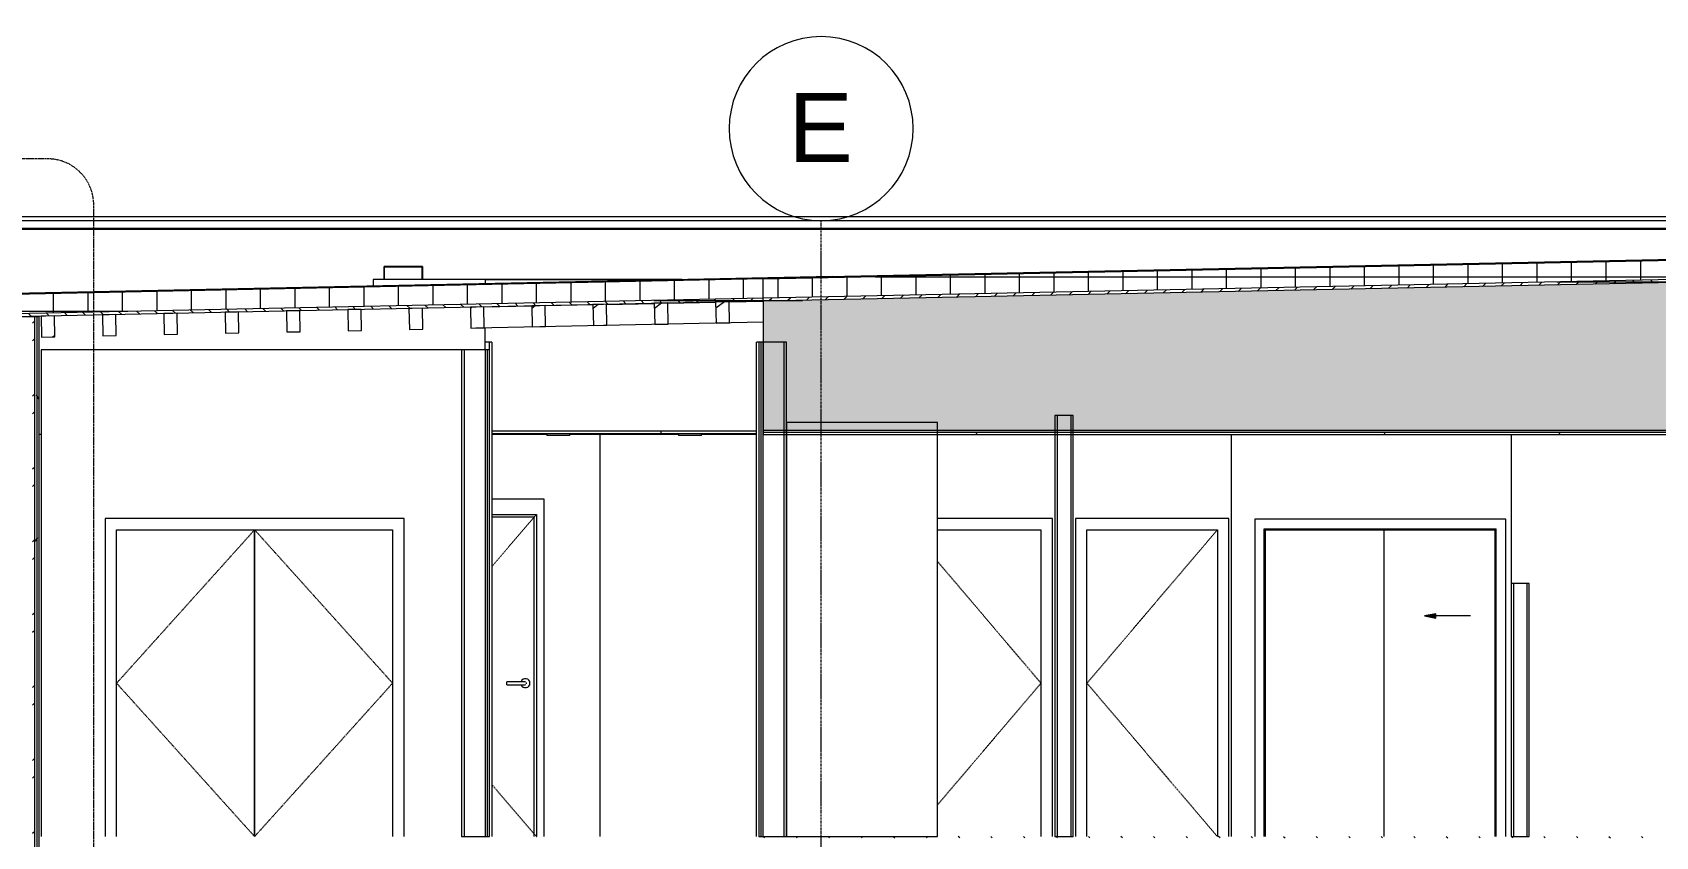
# Model space of a CAD drawing. Header units: inches. Extents: x 9661 to 16490, y -393 to 647.
# Drawn here: x 10261.5 to 10684.8, y 268 to 477.7 of the extents above; entities that cross this region are included whole.
import ezdxf

# ---------------------------------------------------------------- set-up
doc = ezdxf.new("R2010")
doc.units = ezdxf.units.IN
doc.header["$MEASUREMENT"] = 0
for name, pattern in [('Dash 1_16_', [0.125, 0.0625, -0.0625]), ('Dash Dot 3_16_', [0.3125, 0.1875, -0.0625, 0, -0.0625]), ('Grid Line 1_2_', [0.875, 0.5, -0.125, 0.125, -0.125])]:
    doc.linetypes.add(name, pattern=pattern)
for name, color, linetype, lineweight in [('0-1', 7, 'Continuous', 5), ('0-2', 9, 'Continuous', 9), ('0-3', 55, 'Continuous', 9), ('A-ANNO-SYMB-1', 150, 'Dash Dot 3_16_', 9), ('A-CLNG-1', 55, 'Continuous', 9), ('A-DETL-GENF-1', 9, 'Continuous', 9), ('A-DOOR-1', 253, 'Continuous', 9), ('A-DOOR-2', 253, 'Dash 1_16_', 9), ('A-DOOR-3', 7, 'Dash 1_16_', 9), ('A-DOOR-4', 7, 'Continuous', 9), ('A-DOOR-FRAM-1', 253, 'Continuous', 9), ('A-DOOR-FRAM-2', 7, 'Continuous', 9), ('A-FLOR-2', 8, 'Continuous', 5), ('A-FLOR-4', 55, 'Continuous', 9), ('A-FLOR-9', 192, 'Continuous', 9), ('A-FLOR-MCUT-2', 51, 'Continuous', 9), ('A-FLOR-PATT-1', 45, 'Continuous', 9), ('A-GENM-1', 55, 'Continuous', 9), ('A-ROOF-1', 252, 'Continuous', 13), ('A-ROOF-2', 251, 'Continuous', 5), ('A-ROOF-3', 132, 'Continuous', 9), ('A-ROOF-4', 55, 'Continuous', 9), ('A-ROOF-PATT-1', 45, 'Continuous', 9), ('A-WALL-1', 9, 'Continuous', 9), ('A-WALL-2', 253, 'Continuous', 9), ('A-WALL-3', 53, 'Continuous', 13), ('A-WALL-4', 250, 'Continuous', 13), ('A-WALL-5', 55, 'Continuous', 9), ('A-WALL-6', 7, 'Continuous', 9), ('A-WALL-PATT-2', 45, 'Continuous', 9), ('E-LITE-EQPM-1', 55, 'Continuous', 9), ('I-WALL-2', 55, 'Continuous', 9), ('I-WALL-3', 7, 'Continuous', 9), ('S-BEAM-1', 45, 'Continuous', 9), ('S-BEAM-2', 7, 'Continuous', 9), ('S-BEAM-3', 55, 'Continuous', 9), ('S-GRID-1', 1, 'Grid Line 1_2_', 9), ('S-GRID-IDEN', 1, 'Continuous', 9)]:
    doc.layers.add(name, color=color, linetype=linetype, lineweight=lineweight)
doc.styles.add('Arial_1', font='arial.ttf', dxfattribs={"height": 18})
pattern_1 = [(0, (10995.947, 72), (30.72, 7.68), [1.267, -21.773, 1.267, -21.773, -122.88]), (0, (10995.947, 72), (30.72, 7.68), [-46.08, 1.267, -44.813, 1.267, -21.773, -53.76]), (0, (10995.947, 72), (30.72, 7.68), [-115.2, 1.267, -14.093, 1.267, -37.133]), (120, (11007.467, 75.84), (-22.011075, 22.7643), [1.267, -21.773, 1.267, -21.773, -122.88]), (120, (11007.467, 75.84), (-22.011075, 22.7643), [-46.08, 1.267, -44.813, 1.267, -21.773, -53.76]), (120, (11007.467, 75.84), (-22.011075, 22.7643), [-115.2, 1.267, -14.093, 1.267, -37.133]), (240, (11011.307, 91.2), (-8.708925, -30.4443), [1.267, -21.773, 1.267, -21.773, -122.88]), (240, (11011.307, 91.2), (-8.708925, -30.4443), [-46.08, 1.267, -44.813, 1.267, -21.773, -53.76]), (240, (11011.307, 91.2), (-8.708925, -30.4443), [-115.2, 1.267, -14.093, 1.267, -37.133])]
pattern_2 = [(216.87, (11002.345, 87.994), (47.980943, 31.987086), [7.997, -71.971]), (206.565, (11011.941, 83.196), (-15.993714, -15.99413), [17.881, -17.881]), (198.435, (11011.941, 75.199), (-31.98674, -15.99388), [10.115, -40.461])]
pattern_3 = [(0, (10995.947, 72), (0, 9), []), (90, (10995.947, 72), (-9, 6e-16), [])]
pattern_4 = [(0, (10995.947, 72), (0, 4.798), []), (315, (10995.947, 72), (4.798427, 0), [6.786, -6.786]), (45, (10995.947, 72), (4.798427, 0), [6.786, -6.786])]

# ---------------------------------------------------------------- blocks, each defined once
blk = doc.blocks.new('SLIDING - FLUSH - SLIDING - FLUSH - 5-0 x 6-8-V1-BUILDING SECTION - EAST_WEST - LOOKING NORTH')
at = {"layer": 'A-DETL-GENF-1'}
blk.add_hatch(color=256, dxfattribs=at).paths.add_polyline_path([(10627.55, 193), (10627.55, 194.06), (10624.53, 193.53)], flags=0)
for p, q in [((10627.55, 194.06), (10624.53, 193.53)), ((10636.53, 193.53), (10624.53, 193.53)), ((10624.53, 193.53), (10627.55, 193)), ((10627.55, 193), (10627.55, 194.06))]:
    blk.add_line(p, q, dxfattribs=at)
at = {"layer": 'A-DOOR-1'}
for p, q in [((10645.78, 218.75), (10580.28, 218.75)), ((10580.28, 218.75), (10580.28, 136)), ((10582.78, 136), (10582.78, 216.25)), ((10582.78, 216.25), (10643.28, 216.25)), ((10583.03, 216), (10583.03, 136)), ((10614.03, 216), (10583.03, 216)), ((10614.03, 136), (10614.03, 216)), ((10643.28, 136), (10643.28, 216.25)), ((10645.78, 136), (10645.78, 218.75))]:
    blk.add_line(p, q, dxfattribs=at)
at = {"layer": 'A-DOOR-FRAM-1'}
for p, q in [((10583.03, 136), (10583.03, 216)), ((10583.03, 216), (10643.03, 216)), ((10643.03, 136), (10643.03, 216))]:
    blk.add_line(p, q, dxfattribs=at)
blk = doc.blocks.new('SWING - SINGLE - FLUSH - SWING - FLUSH - 2-10 x 6-8 - PRIVACY-V2-BUILDING SECTION - EAST_WEST - LOOKING NORTH')
at = {"layer": 'A-DOOR-2'}
for p in [(10570.53, 216), (10570.53, 136)]:
    blk.add_line(p, (10536.53, 176), dxfattribs=at)
at = {"layer": 'A-DOOR-FRAM-1'}
for p, q in [((10573.53, 219), (10533.53, 219)), ((10533.53, 219), (10533.53, 136)), ((10536.53, 136), (10536.53, 216)), ((10536.53, 216), (10570.53, 216)), ((10570.53, 216), (10570.53, 136)), ((10573.53, 136), (10573.53, 219))]:
    blk.add_line(p, q, dxfattribs=at)
blk = doc.blocks.new('SWING - SINGLE - FLUSH - SWING - FLUSH - 2-10 x 6-8 - PRIVACY-V3-BUILDING SECTION - EAST_WEST - LOOKING NORTH')
at = {"layer": 'A-DOOR-2'}
for p in [(10497.53, 207.76), (10497.53, 144.24)]:
    blk.add_line(p, (10524.53, 176), dxfattribs=at)
at = {"layer": 'A-DOOR-FRAM-1'}
for p, q in [((10527.53, 219), (10497.53, 219)), ((10497.53, 216), (10524.53, 216)), ((10524.53, 216), (10524.53, 136)), ((10527.53, 136), (10527.53, 219))]:
    blk.add_line(p, q, dxfattribs=at)
blk = doc.blocks.new('CTR - 1st Phase - Unit Layouts_rvt-1-BUILDING SECTION - EAST_WEST - LOOKING NORTH')
at = {"layer": 'A-WALL-1'}
for p, q in [((10574.16, 372.87), (10574.16, 268)), ((10647.16, 372.87), (10647.16, 334))]:
    blk.add_line(p, q, dxfattribs=at)
at = {"layer": 'A-WALL-2'}
for p, q in [((10528.16, 377.87), (10528.16, 268)), ((10532.91, 377.87), (10528.16, 377.87)), ((10532.91, 268), (10532.91, 377.87)), ((10497.53, 376), (10458.16, 376)), ((10458.16, 376), (10458.16, 268)), ((10497.53, 268), (10497.53, 376)), ((10651.91, 334), (10647.16, 334)), ((10647.16, 334), (10647.16, 268)), ((10651.91, 268), (10651.91, 334)), ((10458.16, 268), (10497.53, 268)), ((10528.16, 268), (10532.91, 268)), ((10647.16, 268), (10651.91, 268))]:
    blk.add_line(p, q, dxfattribs=at)
at = {"layer": 'A-WALL-3'}
for p, q in [((10528.78, 377.87), (10528.78, 268)), ((10532.28, 377.87), (10532.28, 268)), ((10647.78, 334), (10647.78, 268)), ((10651.28, 334), (10651.28, 268))]:
    blk.add_line(p, q, dxfattribs=at)
at = {"layer": '0-2'}
for name in ['SWING - SINGLE - FLUSH - SWING - FLUSH - 2-10 x 6-8 - PRIVACY-V3-BUILDING SECTION - EAST_WEST - LOOKING NORTH', 'SWING - SINGLE - FLUSH - SWING - FLUSH - 2-10 x 6-8 - PRIVACY-V2-BUILDING SECTION - EAST_WEST - LOOKING NORTH', 'SLIDING - FLUSH - SLIDING - FLUSH - 5-0 x 6-8-V1-BUILDING SECTION - EAST_WEST - LOOKING NORTH']:
    blk.add_blockref(name, (0, 132), dxfattribs=at)
blk = doc.blocks.new('HOLLOW METAL - DOUBLE - HM - METAL LEAF - 20 MIN_ - 6-0 x 6-8-2194249-BUILDING SECTION - EAST_WEST - LOOKING NORTH')
at = {"layer": 'A-DOOR-3'}
for p, q in [((10283.41, 176), (10319.41, 216)), ((10319.41, 216), (10355.41, 176)), ((10319.41, 136), (10283.41, 176)), ((10319.41, 136), (10355.41, 176))]:
    blk.add_line(p, q, dxfattribs=at)
at = {"layer": 'A-DOOR-4'}
for p, q in [((10358.41, 219), (10280.41, 219)), ((10280.41, 219), (10280.41, 136)), ((10283.41, 136), (10283.41, 216)), ((10283.41, 216), (10355.41, 216)), ((10319.41, 136), (10319.41, 216)), ((10319.41, 216), (10319.41, 136)), ((10355.41, 216), (10355.41, 136)), ((10358.41, 136), (10358.41, 219))]:
    blk.add_line(p, q, dxfattribs=at)
blk = doc.blocks.new('HOLLOW METAL - UNIT DOOR-2191977-BUILDING SECTION - EAST_WEST - LOOKING NORTH')
at = {"layer": 'A-DOOR-3'}
for p, q in [((10392.9, 352), (10381.29, 338.45)), ((10381.29, 281.55), (10392.9, 268))]:
    blk.add_line(p, q, dxfattribs=at)
at = {"layer": 'A-DOOR-4'}
for p, q in [((10389.36, 308.39), (10385.22, 308.39)), ((10385.22, 308), (10385.22, 308.39)), ((10385.22, 307.61), (10385.22, 308)), ((10385.22, 307.61), (10389.36, 307.61))]:
    blk.add_line(p, q, dxfattribs=at)
at = {"layer": 'A-DOOR-4', "flags": 128}
for points in [[(10389.95, 308.39), (10389.95, 308.39), (10389.95, 308.39), (10389.94, 308.39), (10389.94, 308.39), (10389.94, 308.39), (10389.93, 308.39), (10389.93, 308.39), (10389.92, 308.39), (10389.91, 308.39), (10389.9, 308.39), (10389.89, 308.39), (10389.88, 308.39), (10389.87, 308.39), (10389.86, 308.39), (10389.85, 308.39), (10389.83, 308.39), (10389.82, 308.39), (10389.8, 308.39), (10389.79, 308.39), (10389.77, 308.39), (10389.75, 308.39), (10389.73, 308.39), (10389.72, 308.39), (10389.7, 308.39), (10389.68, 308.39), (10389.66, 308.39), (10389.64, 308.39), (10389.62, 308.39), (10389.59, 308.39), (10389.57, 308.39), (10389.55, 308.39), (10389.53, 308.39), (10389.5, 308.39), (10389.48, 308.39), (10389.46, 308.39), (10389.44, 308.39), (10389.41, 308.39), (10389.39, 308.39), (10389.36, 308.39), (10389.36, 308.39)], [(10389.36, 307.61), (10389.38, 307.61), (10389.41, 307.61), (10389.43, 307.61), (10389.45, 307.61), (10389.48, 307.61), (10389.5, 307.61), (10389.52, 307.61), (10389.54, 307.61), (10389.57, 307.61), (10389.59, 307.61), (10389.61, 307.61), (10389.63, 307.61), (10389.65, 307.61), (10389.67, 307.61), (10389.69, 307.61), (10389.71, 307.61), (10389.73, 307.61), (10389.75, 307.61), (10389.77, 307.61), (10389.78, 307.61), (10389.8, 307.61), (10389.81, 307.61), (10389.83, 307.61), (10389.84, 307.61), (10389.86, 307.61), (10389.87, 307.61), (10389.88, 307.61), (10389.89, 307.61), (10389.9, 307.61), (10389.91, 307.61), (10389.92, 307.61), (10389.92, 307.61), (10389.93, 307.61), (10389.94, 307.61), (10389.94, 307.61), (10389.94, 307.61), (10389.95, 307.61), (10389.95, 307.61), (10389.95, 307.61)]]:
    blk.add_lwpolyline(points, dxfattribs=at)
at = {"layer": 'A-DOOR-4'}
for centre, radius, start, end in [((10390.05, 308), 1.18, 0, 160.3657), ((10390.05, 308), 1.18, 199.5633, 0), ((10389.95, 308), 0.394, 75, 90), ((10389.95, 308), 0.394, 270, 285), ((10389.95, 308), 0.394, 0, 30), ((10389.95, 308), 0.394, 330, 0)]:
    blk.add_arc(centre, radius, start, end, dxfattribs=at)
at = {"layer": 'A-DOOR-FRAM-2'}
for p, q in [((10394.9, 356), (10381.29, 356)), ((10394.9, 268), (10394.9, 356)), ((10381.29, 352), (10392.9, 352)), ((10392.9, 352), (10392.9, 268)), ((10381.29, 351.37), (10392.28, 351.37)), ((10392.28, 351.37), (10392.28, 268))]:
    blk.add_line(p, q, dxfattribs=at)
blk = doc.blocks.new('265000 - Lighting - Puck Light - 6_-2282971-BUILDING SECTION - EAST_WEST - LOOKING NORTH')
at = {"layer": 'E-LITE-EQPM-1'}
for p, q in [((10395.6, 105.07), (10395.6, 104.57)), ((10398.6, 104.57), (10395.6, 104.57)), ((10401.6, 104.57), (10398.6, 104.57)), ((10401.6, 104.57), (10401.6, 105.07))]:
    blk.add_line(p, q, dxfattribs=at)
blk = doc.blocks.new('265000 - Lighting - Puck Light - 6_-2275484-BUILDING SECTION - EAST_WEST - LOOKING NORTH')
at = {"layer": 'E-LITE-EQPM-1'}
for p, q in [((10429.98, 241.07), (10429.98, 240.57)), ((10432.98, 240.57), (10429.98, 240.57)), ((10435.98, 240.57), (10432.98, 240.57)), ((10435.98, 240.57), (10435.98, 241.07))]:
    blk.add_line(p, q, dxfattribs=at)
blk = doc.blocks.new('CTR - 1st Phase - Common Walls_rvt-1-BUILDING SECTION - EAST_WEST - LOOKING NORTH')
at = {"layer": 'A-CLNG-1'}
for p, q in [((10381.29, 373.82), (10425.39, 373.82)), ((10381.29, 373.82), (10381.29, 373.07)), ((10425.39, 373.07), (10381.29, 373.07)), ((10425.39, 373.82), (10425.39, 373.07)), ((10425.39, 373.82), (10450.29, 373.82)), ((10450.29, 373.07), (10425.39, 373.07)), ((10450.29, 373.07), (10450.29, 373.82))]:
    blk.add_line(p, q, dxfattribs=at)
at = {"layer": 'A-WALL-4'}
for p, q in [((10374.04, 395), (10374.04, 268)), ((10379.54, 395), (10379.54, 268)), ((10380.04, 395), (10380.04, 268)), ((10451.54, 268), (10451.54, 397)), ((10452.04, 268), (10452.04, 397)), ((10457.54, 268), (10457.54, 397))]:
    blk.add_line(p, q, dxfattribs=at)
at = {"layer": 'I-WALL-2'}
for p, q in [((10263.71, 395), (10263.71, 268)), ((10373.41, 395), (10263.71, 395)), ((10380.66, 397), (10379.54, 397)), ((10380.66, 395), (10380.66, 397)), ((10381.29, 397), (10380.66, 397)), ((10381.29, 397), (10381.29, 268)), ((10450.29, 268), (10450.29, 397)), ((10450.91, 397), (10450.29, 397)), ((10409.56, 268), (10409.56, 372.87))]:
    blk.add_line(p, q, dxfattribs=at)
at = {"layer": 'I-WALL-3'}
for p, q in [((10380.66, 395), (10373.41, 395)), ((10373.41, 395), (10373.41, 268)), ((10380.66, 268), (10380.66, 395)), ((10450.91, 397), (10450.91, 268)), ((10458.16, 397), (10450.91, 397)), ((10458.16, 268), (10458.16, 397)), ((10373.41, 268), (10380.66, 268)), ((10450.91, 268), (10458.16, 268))]:
    blk.add_line(p, q, dxfattribs=at)
at = {"layer": '0-3'}
for name, p in [('265000 - Lighting - Puck Light - 6_-2282971-BUILDING SECTION - EAST_WEST - LOOKING NORTH', (0, 268)), ('265000 - Lighting - Puck Light - 6_-2275484-BUILDING SECTION - EAST_WEST - LOOKING NORTH', (0, 132)), ('HOLLOW METAL - UNIT DOOR-2191977-BUILDING SECTION - EAST_WEST - LOOKING NORTH', (0, 0)), ('HOLLOW METAL - DOUBLE - HM - METAL LEAF - 20 MIN_ - 6-0 x 6-8-2194249-BUILDING SECTION - EAST_WEST - LOOKING NORTH', (0, 132))]:
    blk.add_blockref(name, p, dxfattribs=at)
blk = doc.blocks.new('CTR - 1st Phase -Stairs _ Elevators_rvt-1-BUILDING SECTION - EAST_WEST - LOOKING NORTH')
at = {"layer": 'A-WALL-PATT-2'}
h = blk.add_hatch(dxfattribs=at)
h.set_pattern_fill('FP_20', color=256, style=0, pattern_type=2)
h.set_pattern_definition([(45, (10995.947, 72), (-9.50352, 9.50352), []), (45, (10995.947, 86.4), (-9.50352, 9.50352), [])])
h.paths.add_polyline_path([(10261.46, 0.37), (10261.96, 0.37), (10261.96, 403.53), (10261.46, 403.53), (10261.46, 0.55)], flags=0)
h = blk.add_hatch(dxfattribs=at)
h.set_pattern_fill('FP_5', color=256, style=0, pattern_type=2)
h.set_pattern_definition(pattern_1)
h.paths.add_polyline_path([(10261.96, 0), (10262.59, 0), (10262.59, 403.53), (10261.96, 403.53), (10261.96, 0.37)], flags=0)
h = blk.add_hatch(dxfattribs=at)
h.set_pattern_fill('FP_5', color=256, style=0, pattern_type=2)
h.set_pattern_definition(pattern_1)
h.paths.add_polyline_path([(10262.59, 0), (10263.21, 0), (10263.21, 403.53), (10262.59, 403.53), (10262.59, 0.37)], flags=0)
at = {"layer": 'A-WALL-6'}
for p, q in [((10261.96, 403.53), (10261.96, -3)), ((10262.59, 403.53), (10262.59, -3))]:
    blk.add_line(p, q, dxfattribs=at)
at = {"layer": 'I-WALL-3'}
for p, q in [((10263.21, 403.53), (10254.71, 403.53)), ((10263.21, -3), (10263.21, 403.53))]:
    blk.add_line(p, q, dxfattribs=at)
blk = doc.blocks.new('LVL-Laminated Veneer Lumber - _2_SISTERED 4X6 PINE-2262742-BUILDING SECTION - EAST_WEST - LOOKING NORTH')
at = {"layer": 'S-BEAM-3'}
for p, q in [((10395.18, 406.48), (10407.68, 406.74)), ((10411.17, 406.81), (10423.67, 407.07)), ((10427.17, 407.15), (10439.67, 407.41)), ((10443.17, 407.48), (10452.04, 407.66)), ((10379.18, 406.15), (10391.68, 406.41)), ((10452.04, 402.16), (10377.1, 400.6))]:
    blk.add_line(p, q, dxfattribs=at)
blk = doc.blocks.new('LVL-Laminated Veneer Lumber - 4X6 S_ PINE - NO_ 1-2291758-BUILDING SECTION - EAST_WEST - LOOKING NORTH')
at = {"layer": 'S-BEAM-1'}
h = blk.add_hatch(dxfattribs=at)
h.set_pattern_fill('FP_15', color=256, style=0, pattern_type=2)
h.set_pattern_definition(pattern_2)
h.paths.add_polyline_path([(10263.82, 398.28), (10267.32, 398.36), (10267.2, 403.86), (10263.71, 403.78), (10263.81, 398.66)], flags=0)
at = {"layer": 'S-BEAM-2'}
for p, q in [((10267.2, 403.86), (10263.71, 403.78)), ((10263.71, 403.78), (10263.82, 398.28)), ((10267.32, 398.36), (10267.2, 403.86)), ((10263.82, 398.28), (10267.32, 398.36))]:
    blk.add_line(p, q, dxfattribs=at)
blk = doc.blocks.new('LVL-Laminated Veneer Lumber - 4X6 S_ PINE - NO_ 1-V34-BUILDING SECTION - EAST_WEST - LOOKING NORTH')
at = {"layer": 'S-BEAM-2'}
for p, q in [((10283.2, 404.19), (10279.7, 404.12)), ((10279.7, 404.12), (10279.82, 398.62)), ((10283.32, 398.69), (10283.2, 404.19)), ((10279.82, 398.62), (10283.32, 398.69))]:
    blk.add_line(p, q, dxfattribs=at)
blk = doc.blocks.new('LVL-Laminated Veneer Lumber - 4X6 S_ PINE - NO_ 1-V35-BUILDING SECTION - EAST_WEST - LOOKING NORTH')
at = {"layer": 'S-BEAM-2'}
for p, q in [((10299.2, 404.52), (10295.7, 404.45)), ((10295.7, 404.45), (10295.81, 398.95)), ((10299.31, 399.02), (10299.2, 404.52)), ((10295.81, 398.95), (10299.31, 399.02))]:
    blk.add_line(p, q, dxfattribs=at)
blk = doc.blocks.new('LVL-Laminated Veneer Lumber - 4X6 S_ PINE - NO_ 1-V36-BUILDING SECTION - EAST_WEST - LOOKING NORTH')
at = {"layer": 'S-BEAM-2'}
for p, q in [((10315.19, 404.86), (10311.7, 404.78)), ((10311.7, 404.78), (10311.81, 399.28)), ((10315.31, 399.36), (10315.19, 404.86)), ((10311.81, 399.28), (10315.31, 399.36))]:
    blk.add_line(p, q, dxfattribs=at)
blk = doc.blocks.new('LVL-Laminated Veneer Lumber - 4X6 S_ PINE - NO_ 1-V37-BUILDING SECTION - EAST_WEST - LOOKING NORTH')
at = {"layer": 'S-BEAM-2'}
for p, q in [((10331.19, 405.19), (10327.69, 405.12)), ((10327.69, 405.12), (10327.81, 399.62)), ((10331.31, 399.69), (10331.19, 405.19)), ((10327.81, 399.62), (10331.31, 399.69))]:
    blk.add_line(p, q, dxfattribs=at)
blk = doc.blocks.new('LVL-Laminated Veneer Lumber - 4X6 S_ PINE - NO_ 1-V38-BUILDING SECTION - EAST_WEST - LOOKING NORTH')
at = {"layer": 'S-BEAM-2'}
for p, q in [((10347.19, 405.52), (10343.69, 405.45)), ((10343.69, 405.45), (10343.8, 399.95)), ((10347.3, 400.02), (10347.19, 405.52)), ((10343.8, 399.95), (10347.3, 400.02))]:
    blk.add_line(p, q, dxfattribs=at)
blk = doc.blocks.new('LVL-Laminated Veneer Lumber - 4X6 S_ PINE - NO_ 1-V39-BUILDING SECTION - EAST_WEST - LOOKING NORTH')
at = {"layer": 'S-BEAM-1'}
h = blk.add_hatch(dxfattribs=at)
h.set_pattern_fill('FP_15', color=256, style=0, pattern_type=2)
h.set_pattern_definition(pattern_2)
h.paths.add_polyline_path([(10359.8, 400.28), (10363.3, 400.36), (10363.18, 405.86), (10359.68, 405.78)], flags=0)
at = {"layer": 'S-BEAM-2'}
for p, q in [((10363.18, 405.86), (10359.68, 405.78)), ((10359.68, 405.78), (10359.8, 400.28)), ((10363.3, 400.36), (10363.18, 405.86)), ((10359.8, 400.28), (10363.3, 400.36))]:
    blk.add_line(p, q, dxfattribs=at)
blk = doc.blocks.new('LVL-Laminated Veneer Lumber - 4X6 S_ PINE - NO_ 1-V40-BUILDING SECTION - EAST_WEST - LOOKING NORTH')
at = {"layer": 'S-BEAM-1'}
h = blk.add_hatch(dxfattribs=at)
h.set_pattern_fill('FP_15', color=256, style=0, pattern_type=2)
h.set_pattern_definition(pattern_2)
h.paths.add_polyline_path([(10375.8, 400.62), (10379.3, 400.69), (10379.18, 406.19), (10375.68, 406.12)], flags=0)
at = {"layer": 'S-BEAM-2'}
for p, q in [((10379.18, 406.19), (10375.68, 406.12)), ((10375.68, 406.12), (10375.8, 400.62)), ((10379.3, 400.69), (10379.18, 406.19)), ((10375.8, 400.62), (10379.3, 400.69))]:
    blk.add_line(p, q, dxfattribs=at)
blk = doc.blocks.new('LVL-Laminated Veneer Lumber - 4X6 S_ PINE - NO_ 1-2291797-BUILDING SECTION - EAST_WEST - LOOKING NORTH')
at = {"layer": 'S-BEAM-1'}
h = blk.add_hatch(dxfattribs=at)
h.set_pattern_fill('FP_15', color=256, style=0, pattern_type=2)
h.set_pattern_definition(pattern_2)
h.paths.add_polyline_path([(10391.79, 400.95), (10395.29, 401.02), (10395.18, 406.52), (10391.68, 406.41)], flags=0)
at = {"layer": 'S-BEAM-2'}
for p, q in [((10395.18, 406.52), (10391.68, 406.45)), ((10391.68, 406.45), (10391.79, 400.95)), ((10395.29, 401.02), (10395.18, 406.52)), ((10391.79, 400.95), (10395.29, 401.02))]:
    blk.add_line(p, q, dxfattribs=at)
blk = doc.blocks.new('LVL-Laminated Veneer Lumber - 4X6 S_ PINE - NO_ 1-V41-BUILDING SECTION - EAST_WEST - LOOKING NORTH')
at = {"layer": 'S-BEAM-1'}
h = blk.add_hatch(dxfattribs=at)
h.set_pattern_fill('FP_15', color=256, style=0, pattern_type=2)
h.set_pattern_definition(pattern_2)
h.paths.add_polyline_path([(10407.79, 401.28), (10411.29, 401.36), (10411.17, 406.86), (10407.68, 406.74)], flags=0)
at = {"layer": 'S-BEAM-2'}
for p, q in [((10411.17, 406.86), (10407.67, 406.78)), ((10407.67, 406.78), (10407.79, 401.28)), ((10411.29, 401.36), (10411.17, 406.86)), ((10407.79, 401.28), (10411.29, 401.36))]:
    blk.add_line(p, q, dxfattribs=at)
blk = doc.blocks.new('LVL-Laminated Veneer Lumber - 4X6 S_ PINE - NO_ 1-V42-BUILDING SECTION - EAST_WEST - LOOKING NORTH')
at = {"layer": 'S-BEAM-1'}
h = blk.add_hatch(dxfattribs=at)
h.set_pattern_fill('FP_15', color=256, style=0, pattern_type=2)
h.set_pattern_definition(pattern_2)
h.paths.add_polyline_path([(10423.79, 401.62), (10427.28, 401.69), (10427.17, 407.19), (10423.67, 407.07)], flags=0)
at = {"layer": 'S-BEAM-2'}
for p, q in [((10427.17, 407.19), (10423.67, 407.12)), ((10423.67, 407.12), (10423.79, 401.62)), ((10427.28, 401.69), (10427.17, 407.19)), ((10423.79, 401.62), (10427.28, 401.69))]:
    blk.add_line(p, q, dxfattribs=at)
blk = doc.blocks.new('LVL-Laminated Veneer Lumber - 4X6 S_ PINE - NO_ 1-V70-BUILDING SECTION - EAST_WEST - LOOKING NORTH')
at = {"layer": 'S-BEAM-1'}
h = blk.add_hatch(dxfattribs=at)
h.set_pattern_fill('FP_15', color=256, style=0, pattern_type=2)
h.set_pattern_definition(pattern_2)
h.paths.add_polyline_path([(10439.78, 401.95), (10443.28, 402.02), (10443.17, 407.52), (10439.67, 407.41), (10439.7, 405.93)], flags=0)
at = {"layer": 'S-BEAM-2'}
for p, q in [((10443.17, 407.52), (10439.67, 407.45)), ((10439.67, 407.45), (10439.78, 401.95)), ((10443.28, 402.02), (10443.17, 407.52)), ((10439.78, 401.95), (10443.28, 402.02))]:
    blk.add_line(p, q, dxfattribs=at)
blk = doc.blocks.new('CTR - 1st Phase - Structure_rvt-1-BUILDING SECTION - EAST_WEST - LOOKING NORTH')
at = {"layer": '0-3'}
for name in ['LVL-Laminated Veneer Lumber - _2_SISTERED 4X6 PINE-2262742-BUILDING SECTION - EAST_WEST - LOOKING NORTH', 'LVL-Laminated Veneer Lumber - 4X6 S_ PINE - NO_ 1-2291797-BUILDING SECTION - EAST_WEST - LOOKING NORTH', 'LVL-Laminated Veneer Lumber - 4X6 S_ PINE - NO_ 1-V41-BUILDING SECTION - EAST_WEST - LOOKING NORTH', 'LVL-Laminated Veneer Lumber - 4X6 S_ PINE - NO_ 1-V42-BUILDING SECTION - EAST_WEST - LOOKING NORTH', 'LVL-Laminated Veneer Lumber - 4X6 S_ PINE - NO_ 1-V70-BUILDING SECTION - EAST_WEST - LOOKING NORTH', 'LVL-Laminated Veneer Lumber - 4X6 S_ PINE - NO_ 1-2291758-BUILDING SECTION - EAST_WEST - LOOKING NORTH', 'LVL-Laminated Veneer Lumber - 4X6 S_ PINE - NO_ 1-V34-BUILDING SECTION - EAST_WEST - LOOKING NORTH', 'LVL-Laminated Veneer Lumber - 4X6 S_ PINE - NO_ 1-V35-BUILDING SECTION - EAST_WEST - LOOKING NORTH', 'LVL-Laminated Veneer Lumber - 4X6 S_ PINE - NO_ 1-V36-BUILDING SECTION - EAST_WEST - LOOKING NORTH', 'LVL-Laminated Veneer Lumber - 4X6 S_ PINE - NO_ 1-V37-BUILDING SECTION - EAST_WEST - LOOKING NORTH', 'LVL-Laminated Veneer Lumber - 4X6 S_ PINE - NO_ 1-V38-BUILDING SECTION - EAST_WEST - LOOKING NORTH', 'LVL-Laminated Veneer Lumber - 4X6 S_ PINE - NO_ 1-V39-BUILDING SECTION - EAST_WEST - LOOKING NORTH', 'LVL-Laminated Veneer Lumber - 4X6 S_ PINE - NO_ 1-V40-BUILDING SECTION - EAST_WEST - LOOKING NORTH']:
    blk.add_blockref(name, (0, 0), dxfattribs=at)
blk = doc.blocks.new('Basic Wall _ EXT - FIBER CEMENT - SMALL - ___-2145935-BUILDING SECTION - EAST_WEST - LOOKING NORTH')
at = {"layer": 'A-WALL-5'}
for p, q in [((10857.95, 429.66), (9973.63, 429.66)), ((10842.51, 428.6), (9989.07, 428.6)), ((9989.48, 426.42), (10842.09, 426.42)), ((10841.78, 426.57), (9989.8, 426.57))]:
    blk.add_line(p, q, dxfattribs=at)
blk = doc.blocks.new('Family1 - SCUPPER - east_west-2920097-BUILDING SECTION - EAST_WEST - LOOKING NORTH')
at = {"layer": 'A-GENM-1'}
for p, q in [((10353.19, 416.73), (10353.19, 413.27)), ((10363.19, 416.73), (10353.19, 416.73)), ((10353.31, 416.6), (10363.06, 416.6)), ((10353.31, 413.27), (10353.31, 416.6)), ((10363.06, 416.6), (10363.06, 413.27)), ((10363.19, 413.27), (10363.19, 416.73))]:
    blk.add_line(p, q, dxfattribs=at)
blk = doc.blocks.new('Grid - Grid Head - Circle-50561-BUILDING SECTION - EAST_WEST - LOOKING NORTH')
at = {"layer": 'S-GRID-IDEN'}
for start, end in [(360, 180), (180, 360)]:
    blk.add_arc((11847.19, 475.86), 24, start, end, dxfattribs=at)

msp = doc.modelspace()

# ---------------------------------------------------------------- hatches: boundary and pattern name
at = {"layer": 'A-FLOR-2'}
msp.add_hatch(color=256, dxfattribs=at).paths.add_polyline_path([(9989.0644, 403.8131), (10452.0394, 413.4584), (10452.0394, 413.7085), (9989.0644, 404.0631)], flags=0)
at = {"layer": 'A-FLOR-PATT-1'}
h = msp.add_hatch(dxfattribs=at)
h.set_pattern_fill('FP_7', color=256, style=0, pattern_type=2)
h.set_pattern_definition(pattern_3)
h.paths.add_polyline_path([(9988.4394, 398.799), (10452.0394, 408.4573), (10452.0394, 413.4584), (9989.0644, 403.8131), (9997.2507, 402.5228), (9988.4394, 402.5228), (9988.4394, 399.2813)], flags=0)
h.paths.add_polyline_path([(9988.4394, 402.5228), (9988.7148, 403.8058), (9988.4394, 403.7728)], flags=0)
h = msp.add_hatch(dxfattribs=at)
h.set_pattern_fill('FP_4', color=256, style=0, pattern_type=2)
h.set_pattern_definition(pattern_4)
h.paths.add_polyline_path([(9988.4394, 398.0488), (10011.5894, 398.5311), (10011.5894, 399.2813), (9988.4394, 398.799), (9988.4394, 398.0618)], flags=0)
h.paths.add_polyline_path([(10017.0894, 398.6457), (10452.0394, 407.7072), (10452.0394, 408.4573), (10017.0894, 399.3959), (10017.0894, 398.6587)], flags=0)
h = msp.add_hatch(dxfattribs=at)
h.set_pattern_fill('FP_2', color=256, style=0, pattern_type=2)
h.set_pattern_definition([(135, (10995.947, 72), (-4.24264, -4.24264), [])])
h.paths.add_polyline_path([(11611.244, 267.625), (11646.7394, 267.625), (11646.7394, 268), (11256.2644, 268), (11256.2644, 267.625), (11609.7756, 267.625)], flags=0)
h.paths.add_polyline_path([(10582.7848, 267.625), (10842.5144, 267.625), (10842.5144, 268), (10452.0394, 268), (10452.0394, 267.625), (10582.0348, 267.625)], flags=0)
at = {"layer": 'A-ROOF-1'}
msp.add_hatch(color=256, dxfattribs=at).paths.add_polyline_path([(10452.0394, 413.4021), (10842.5144, 421.4364), (10842.5144, 421.6865), (10452.0394, 413.6521), (10452.0394, 413.4584)], flags=0)
at = {"layer": 'A-ROOF-2'}
h = msp.add_hatch(color=256, dxfattribs=at)
h.paths.add_polyline_path([(10843.1348, 373.5), (10843.1394, 373.5), (10843.1348, 374), (10532.2848, 374), (10532.2848, 373.5), (10842.5144, 373.5)], flags=0)
h.paths.add_polyline_path([(10528.7848, 373.5), (10528.7848, 374), (10497.5348, 374), (10497.5348, 373.5), (10528.1598, 373.5)], flags=0)
h.paths.add_polyline_path([(10457.5394, 373.5), (10458.1598, 373.5), (10458.1598, 374), (10457.5394, 373.9929)], flags=0)
at = {"layer": 'A-ROOF-PATT-1'}
h = msp.add_hatch(dxfattribs=at)
h.set_pattern_fill('FP_7', color=256, style=0, pattern_type=2)
h.set_pattern_definition(pattern_3)
h.paths.add_polyline_path([(10452.0394, 408.401), (10843.1394, 416.4482), (10843.1394, 421.4493), (10452.0394, 413.4021), (10452.0394, 408.4573)], flags=0)
h = msp.add_hatch(dxfattribs=at)
h.set_pattern_fill('FP_4', color=256, style=0, pattern_type=2)
h.set_pattern_definition(pattern_4)
h.paths.add_polyline_path([(10452.0394, 407.6508), (10843.1394, 415.698), (10843.1394, 416.4482), (10452.0394, 408.401)], flags=0)
h = msp.add_hatch(dxfattribs=at)
h.set_pattern_fill('FP_1', color=256, style=0, pattern_type=2)
h.set_pattern_definition([(161.57, (10996.427, 72.48), (-3.8399538, -1.54e-05), [0, -27.322, 3.034, 0]), (18.43, (10995.467, 72.48), (-3.8399538, 1.54e-05), [0, -27.322, 3.034, 0]), (108.43, (10996.427, 72.48), (1.919622, -9.6005246), [9.106, -21.25]), (71.57, (10995.467, 72.48), (1.919622, 9.6005246), [9.106, -21.25])])
h.paths.add_polyline_path([(10452.0394, 374), (10848.6394, 374), (10848.6394, 415.8112), (10452.0394, 407.6508), (10452.0394, 383.3909)], flags=0)
h = msp.add_hatch(dxfattribs=at)
h.set_pattern_fill('FP_5', color=256, style=0, pattern_type=2)
h.set_pattern_definition(pattern_1)
h.paths.add_polyline_path([(10614.0348, 372.875), (10842.5144, 372.875), (10842.5144, 373.5), (10532.2848, 373.5), (10532.2848, 372.875), (10612.0348, 372.875)], flags=0)
h.paths.add_polyline_path([(10458.1598, 372.875), (10458.1598, 373.5), (10457.5394, 373.5), (10457.5394, 372.875)], flags=0)
h.paths.add_polyline_path([(10497.5348, 372.875), (10528.7848, 372.875), (10528.7848, 373.5), (10497.5348, 373.5)], flags=0)

# ---------------------------------------------------------------- linework, layer by layer
at = {"layer": 'A-ANNO-SYMB-1'}
for p, q in [((10265.4471, 444.768), (10223.6354, 444.768)), ((10277.4471, -163.762), (10277.4471, 432.768))]:
    msp.add_line(p, q, dxfattribs=at)
msp.add_arc((10265.4471, 432.768), 12, 0, 90, dxfattribs=at)
at = {"layer": 'A-FLOR-4'}
for p, q in [((10379.5394, 413.2853), (10431.7282, 413.2853)), ((10379.5394, 413.2853), (10379.5394, 412.198)), ((10470.0394, 414.0225), (10470.0394, 414.0835)), ((10433.7802, 407.284), (10431.7282, 407.284))]:
    msp.add_line(p, q, dxfattribs=at)
at = {"layer": 'A-FLOR-9'}
for p, q in [((10470.0394, 414.0835), (9988.4394, 404.0501)), ((10452.0394, 407.7072), (10452.0394, 413.7085)), ((10017.7144, 398.6587), (10452.0394, 407.7072))]:
    msp.add_line(p, q, dxfattribs=at)
at = {"layer": 'A-FLOR-MCUT-2'}
for p, q in [((10452.0394, 413.4584), (9988.4394, 403.8001)), ((10452.0394, 408.4573), (9988.4394, 398.799))]:
    msp.add_line(p, q, dxfattribs=at)
at = {"layer": 'A-ROOF-3'}
for p, q in [((10842.5144, 421.6865), (10452.0394, 413.6521)), ((10843.1394, 421.4493), (10452.0394, 413.4021)), ((10843.1394, 416.4482), (10452.0394, 408.401)), ((10848.6394, 415.8112), (10452.0394, 407.6508)), ((10452.0394, 407.7072), (10452.0394, 372.875)), ((10452.0394, 374), (10848.6394, 374)), ((10452.0394, 373.5), (10843.1394, 373.5)), ((10452.0394, 372.875), (10842.5144, 372.875))]:
    msp.add_line(p, q, dxfattribs=at)
at = {"layer": 'A-ROOF-4'}
for p, q in [((10350.3394, 413.2666), (10350.3394, 411.5897)), ((10430.8282, 413.2666), (10350.3394, 413.2666)), ((10379.5394, 395), (10379.5394, 400.6524)), ((10263.7136, 372.875), (10263.2136, 372.875)), ((10395.6019, 372.875), (10381.2894, 372.875)), ((10429.9769, 372.875), (10401.6019, 372.875)), ((10450.2894, 372.875), (10435.9769, 372.875))]:
    msp.add_line(p, q, dxfattribs=at)
at = {"layer": 'A-WALL-5'}
for p, q in [((10353.1894, 413.2666), (10353.1894, 416.7266)), ((10353.1894, 416.7266), (10363.1894, 416.7266)), ((10363.1894, 416.7266), (10363.1894, 413.2666))]:
    msp.add_line(p, q, dxfattribs=at)
at = {"layer": 'S-GRID-1'}
msp.add_line((10467.1894, -159.8356), (10467.1894, 428.6716), dxfattribs=at)

# ---------------------------------------------------------------- block references
at = {"layer": '0-1'}
for name in ['CTR - 1st Phase - Structure_rvt-1-BUILDING SECTION - EAST_WEST - LOOKING NORTH', 'CTR - 1st Phase -Stairs _ Elevators_rvt-1-BUILDING SECTION - EAST_WEST - LOOKING NORTH', 'CTR - 1st Phase - Common Walls_rvt-1-BUILDING SECTION - EAST_WEST - LOOKING NORTH', 'CTR - 1st Phase - Unit Layouts_rvt-1-BUILDING SECTION - EAST_WEST - LOOKING NORTH']:
    msp.add_blockref(name, (0, 0), dxfattribs=at)
at = {"layer": 'A-GENM-1'}
msp.add_blockref('Family1 - SCUPPER - east_west-2920097-BUILDING SECTION - EAST_WEST - LOOKING NORTH', (0, 0), dxfattribs=at)
at = {"layer": 'A-WALL-5'}
msp.add_blockref('Basic Wall _ EXT - FIBER CEMENT - SMALL - ___-2145935-BUILDING SECTION - EAST_WEST - LOOKING NORTH', (0, 0), dxfattribs=at)
at = {"layer": 'S-GRID-IDEN'}
msp.add_blockref('Grid - Grid Head - Circle-50561-BUILDING SECTION - EAST_WEST - LOOKING NORTH', (-1380, -23.1909), dxfattribs=at)

# ---------------------------------------------------------------- texts
at = {"layer": 'S-GRID-IDEN', "insert": (10458.6808, 461.9595), "char_height": 18, "width": 20.301, "attachment_point": 1, "style": 'Arial_1'}
msp.add_mtext('E', dxfattribs=at)

doc.saveas('drawing.dxf')
